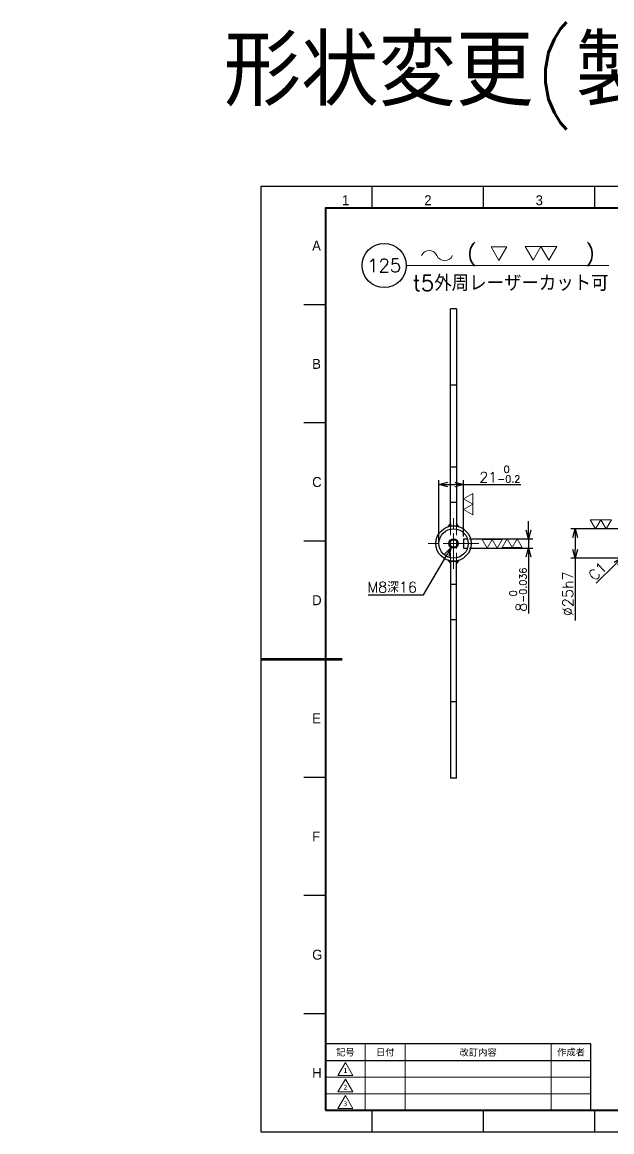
# Model space of a CAD drawing. Header units: millimetres. Extents: x 0 to 3254, y -17 to 1242.
# Drawn here: x 1797 to 2299, y 0 to 946 of the extents above; entities that cross this region are included whole.
import ezdxf
from ezdxf import colors
from ezdxf.entities.mleader import LeaderData, LeaderLine
from ezdxf.enums import TextEntityAlignment as Align
from ezdxf.math import Vec2, Vec3

# ---------------------------------------------------------------- set-up
doc = ezdxf.new("R2010")
doc.units = ezdxf.units.MM
doc.header["$LTSCALE"] = 1.2
doc.header["$PDMODE"] = 99
doc.header["$PDSIZE"] = 1
doc.linetypes.add('CENTER2', pattern=[28.575, 19.05, -3.175, 3.175, -3.175])
doc.linetypes.add('HIDDEN', pattern=[9.525, 6.35, -3.175])
for name, color, linetype, lineweight in [('04_HIDDEN', 2, 'HIDDEN', 13), ('05_CENTER', 4, 'CENTER2', 13), ('07_TEXT', 3, 'Continuous', 13), ('08_DIM', 3, 'Continuous', 13), ('99_図枠', 7, 'Continuous', 40)]:
    doc.layers.add(name, color=color, linetype=linetype, lineweight=lineweight)
doc.styles.add('KSS_TXT', font='txt.shx', dxfattribs={"bigfont": 'extfont2.shx'})
doc.styles.add('MS_G', font='MS Gothic.ttf')
doc.styles.get("Standard").update_dxf_attribs({"font": 'txt.shx', "bigfont": 'extfont2.shx'})
doc.styles.add('表題用', font='MS PGothic.ttf')
doc.dimstyles.new('KSS_DIM', dxfattribs={"dimscale": 3, "dimtxt": 3, "dimasz": 2.5, "dimexe": 1.25, "dimexo": 0.625, "dimtad": 1, "dimdsep": 46, "dimtxsty": 'KSS_TXT', "dimblk": 'OPEN30', "dimcen": 0, "dimazin": 2, "dimtfac": 0.75, "dimtmove": 0, "dimatfit": 3, "dimldrblk": 'OPEN30', "dimfxl": 1.25, "dimtolj": 1, "dimarcsym": 0})
doc.dimstyles.new('KSS_DIM$3', dxfattribs={"dimscale": 3, "dimtxt": 3, "dimasz": 2.5, "dimexe": 1.25, "dimexo": 0.625, "dimtad": 1, "dimtih": 1, "dimtoh": 1, "dimdsep": 46, "dimtxsty": 'KSS_TXT', "dimblk": 'OPEN30', "dimcen": 0, "dimazin": 2, "dimtfac": 0.75, "dimtofl": 0, "dimtmove": 0, "dimatfit": 3, "dimldrblk": 'OPEN30', "dimfxl": 1.25, "dimtolj": 1, "dimarcsym": 0})

# ---------------------------------------------------------------- blocks, each defined once
blk = doc.blocks.new('AM_BALLOON1')
at = {"transparency": 16777216}
blk.add_circle((0, 0), 5, dxfattribs=at)
blk.add_attdef('B_NUMBER', text='', height=3, dxfattribs=at).set_placement((0, 0), align=Align.MIDDLE_CENTER)
blk = doc.blocks.new('_OPEN')
at = {"color": 0, "linetype": 'ByBlock'}
for p, q in [((-1, 0.17), (0, 0)), ((0, 0), (-1, -0.17)), ((0, 0), (-1, 0))]:
    blk.add_line(p, q, dxfattribs=at)
blk = doc.blocks.new('p1ba05')
for centre, start, end in [((-2.95, 0.29), 24.2276, 155.5758), ((0, 1.62), 204.2276, 335.5758)]:
    blk.add_arc(centre, 1.62, start, end)
blk = doc.blocks.new('p1ba01')
for p, q in [((0, 0), (-1.5, 2.6)), ((-1.5, 2.6), (1.5, 2.6)), ((1.5, 2.6), (0, 0))]:
    blk.add_line(p, q)
blk = doc.blocks.new('_Open30')
at = {"color": 0, "linetype": 'ByBlock', "lineweight": -2}
for p, q in [((-1, 0.27), (0, 0)), ((0, 0), (-1, -0.27)), ((0, 0), (-1, 0))]:
    blk.add_line(p, q, dxfattribs=at)
blk = doc.blocks.new('*D175')
at = {"layer": '08_DIM', "color": 0, "lineweight": -2, "transparency": 16777216}
for p, q in [((2151.76, 503.29), (2151.76, 555.35)), ((2159.26, 551.6), (2165.26, 551.6)), ((2172.76, 507.29), (2172.76, 555.35)), ((2172.76, 551.6), (2221.51, 551.6))]:
    blk.add_line(p, q, dxfattribs=at)
at = {"layer": 'Defpoints', "color": 0, "transparency": 16777216}
for p in [(2151.76, 551.6), (2151.76, 501.41), (2172.76, 505.41)]:
    blk.add_point(p, dxfattribs=at)
at = {"layer": '08_DIM', "color": 0, "lineweight": -2, "transparency": 16777216, "xscale": 7.5, "yscale": 7.5, "zscale": 7.5, "rotation": 180}
blk.add_blockref('_Open30', (2151.76, 551.6), dxfattribs=at)
at = {"layer": '08_DIM', "color": 0, "lineweight": -2, "transparency": 16777216, "xscale": 7.5, "yscale": 7.5, "zscale": 7.5}
blk.add_blockref('_Open30', (2172.76, 551.6), dxfattribs=at)
at = {"layer": '08_DIM', "color": 0, "transparency": 16777216, "insert": (2203.64, 560.47), "char_height": 9, "attachment_point": 5, "style": 'KSS_TXT'}
blk.add_mtext('21{\\H6;\\S 0^ -0.2;}', dxfattribs=at)
blk = doc.blocks.new('*D176')
at = {"layer": '08_DIM', "color": 0, "lineweight": -2, "transparency": 16777216}
for p, q in [((2228.15, 512.91), (2228.15, 520.41)), ((2177.98, 505.41), (2231.9, 505.41)), ((2228.15, 505.41), (2228.15, 497.41)), ((2177.98, 497.41), (2231.9, 497.41)), ((2228.15, 489.91), (2228.15, 441.66))]:
    blk.add_line(p, q, dxfattribs=at)
at = {"layer": 'Defpoints', "color": 0, "transparency": 16777216}
for p in [(2176.11, 505.41), (2176.11, 497.41), (2228.15, 497.41)]:
    blk.add_point(p, dxfattribs=at)
at = {"layer": '08_DIM', "color": 0, "lineweight": -2, "transparency": 16777216, "xscale": 7.5, "yscale": 7.5, "zscale": 7.5}
for p, rotation in [((2228.15, 505.41), 270), ((2228.15, 497.41), 90)]:
    blk.add_blockref('_Open30', p, dxfattribs=dict(at, rotation=rotation))
at = {"layer": '08_DIM', "color": 0, "transparency": 16777216, "insert": (2219.27, 462.04), "char_height": 9, "attachment_point": 5, "rotation": 90, "style": 'KSS_TXT'}
blk.add_mtext('8{\\H6;\\S 0^ -0.036;}', dxfattribs=at)
blk = doc.blocks.new('*D185')
at = {"layer": '08_DIM', "color": 0, "lineweight": -2, "transparency": 16777216}
for p, q in [((2306.4, 513.91), (2264.25, 513.91)), ((2268, 506.41), (2268, 496.41)), ((2306.4, 488.91), (2264.25, 488.91)), ((2268, 488.91), (2268, 435.66))]:
    blk.add_line(p, q, dxfattribs=at)
at = {"layer": 'Defpoints', "color": 0, "transparency": 16777216}
for p in [(2308.28, 513.91), (2268, 488.91), (2308.28, 488.91)]:
    blk.add_point(p, dxfattribs=at)
at = {"layer": '08_DIM', "color": 0, "lineweight": -2, "transparency": 16777216, "xscale": 7.5, "yscale": 7.5, "zscale": 7.5}
for p, rotation in [((2268, 513.91), 90), ((2268, 488.91), 270)]:
    blk.add_blockref('_Open30', p, dxfattribs=dict(at, rotation=rotation))
at = {"layer": '08_DIM', "color": 0, "transparency": 16777216, "insert": (2261.62, 458.54), "char_height": 9, "attachment_point": 5, "rotation": 90, "style": 'KSS_TXT'}
blk.add_mtext('\\A1;%%C25h7', dxfattribs=at)
blk = doc.blocks.new('*D186')
at = {"layer": '08_DIM', "color": 0, "lineweight": -2, "transparency": 16777216}
blk.add_line((2302.48, 484.11), (2285.96, 467.59), dxfattribs=at)
at = {"layer": 'Defpoints', "color": 0, "transparency": 16777216}
for p in [(2307.78, 489.41), (2264.51, 446.15), (2264.51, 446.15)]:
    blk.add_point(p, dxfattribs=at)
at = {"layer": '08_DIM', "color": 0, "lineweight": -2, "transparency": 16777216, "xscale": 7.5, "yscale": 7.5, "zscale": 7.5, "rotation": 44.99999999979135}
blk.add_blockref('_Open30', (2307.78, 489.41), dxfattribs=at)
at = {"layer": '08_DIM', "color": 0, "transparency": 16777216, "insert": (2287.02, 477.67), "char_height": 9, "attachment_point": 5, "rotation": 45, "style": 'KSS_TXT'}
blk.add_mtext('\\A1;C1', dxfattribs=at)
blk = doc.blocks.new('p1ba02')
for p, q in [((-1.5, 2.6), (1.5, 2.6)), ((0, 0), (-1.5, 2.6)), ((1.5, 2.6), (0, 0)), ((3, 0), (1.5, 2.6)), ((1.5, 2.6), (4.5, 2.6)), ((4.5, 2.6), (3, 0))]:
    blk.add_line(p, q)
blk = doc.blocks.new('*D197')
at = {"layer": '08_DIM', "color": 0, "lineweight": -2, "transparency": 16777216}
for p, q in [((2138.68, 457.76), (2158.45, 491.49)), ((2091.51, 457.76), (2138.68, 457.76))]:
    blk.add_line(p, q, dxfattribs=at)
at = {"layer": 'Defpoints', "color": 0, "transparency": 16777216}
for p in [(2166.28, 504.87), (2162.24, 497.96)]:
    blk.add_point(p, dxfattribs=at)
at = {"layer": '08_DIM', "color": 0, "lineweight": -2, "transparency": 16777216, "xscale": 7.5, "yscale": 7.5, "zscale": 7.5, "rotation": 59.63381885747369}
blk.add_blockref('_Open30', (2162.24, 497.96), dxfattribs=at)
at = {"layer": '08_DIM', "color": 0, "transparency": 16777216, "insert": (2111.91, 464.13), "char_height": 9, "attachment_point": 5, "style": 'KSS_TXT'}
blk.add_mtext('\\A1;M8深16', dxfattribs=at)
blk = doc.blocks.new('M8Tz_2_1')
at = {"color": 0}
for radius in [4, 3.25]:
    blk.add_circle((0, 0), radius, dxfattribs=at)
at = {"layer": '05_CENTER'}
for p, q in [((6.92, 0), (-6.92, 0)), ((0, -6.92), (0, 6.92))]:
    blk.add_line(p, q, dxfattribs=at)

msp = doc.modelspace()

# ---------------------------------------------------------------- linework, layer by layer
at = {"color": 0}
for p, q in [((2166.763, 701.414), (2161.763, 701.414)), ((2161.763, 516.204), (2161.763, 701.414)), ((2166.763, 701.414), (2166.763, 516.204)), ((2166.763, 636.414), (2161.763, 636.414)), ((2166.763, 566.414), (2161.763, 566.414)), ((2166.763, 536.414), (2161.763, 536.414)), ((2161.763, 516.414), (2166.763, 516.414)), ((2172.763, 505.414), (2176.105, 505.414)), ((2172.763, 505.414), (2172.763, 497.414)), ((2172.763, 497.414), (2176.105, 497.414)), ((2161.763, 486.624), (2161.763, 301.414)), ((2161.763, 486.414), (2166.763, 486.414)), ((2166.763, 301.414), (2166.763, 486.624)), ((2166.763, 466.414), (2161.763, 466.414)), ((2166.763, 436.414), (2161.763, 436.414)), ((2166.763, 366.414), (2161.763, 366.414)), ((2166.763, 301.414), (2161.763, 301.414))]:
    msp.add_line(p, q, dxfattribs=at)
at = {"color": 3}
for points in [[(2161.763, 516.204), (2159.763, 515.723), (2161.763, 518.414), (2161.763, 518.414)], [(2166.763, 516.204), (2168.763, 515.723), (2166.763, 518.414), (2166.763, 518.414)], [(2161.763, 486.624), (2159.763, 487.105), (2161.763, 484.414), (2161.763, 484.414)], [(2166.763, 486.624), (2168.763, 487.105), (2166.763, 484.414), (2166.763, 484.414)]]:
    msp.add_lwpolyline(points, close=True, dxfattribs=at)
at = {"color": 0}
for radius in [15, 12.5]:
    msp.add_circle((2164.263, 501.414), radius, dxfattribs=at)
at = {"layer": '04_HIDDEN'}
for p, q in [((2161.763, 516.204), (2161.763, 486.624)), ((2166.763, 516.204), (2166.763, 486.624))]:
    msp.add_line(p, q, dxfattribs=at)
at = {"layer": '05_CENTER'}
for p, q in [((2164.263, 479.744), (2164.263, 523.084)), ((2185.933, 501.414), (2142.593, 501.414))]:
    msp.add_line(p, q, dxfattribs=at)
at = {"layer": '08_DIM'}
msp.add_line((2123.907, 738.354), (2296.594, 738.354), dxfattribs=at)
at = {"layer": '99_図枠', "lineweight": 25}
for p, q in [((2094.941, 787.174), (2094.941, 805.56)), ((2189.882, 787.174), (2189.882, 805.56)), ((2284.823, 787.174), (2284.823, 805.56)), ((2055.101, 704.855), (2036.715, 704.855)), ((2055.101, 604.149), (2036.715, 604.149)), ((2055.101, 503.444), (2036.715, 503.444)), ((2055.101, 302.034), (2036.715, 302.034)), ((2055.101, 201.328), (2036.715, 201.328)), ((2055.101, 100.623), (2036.715, 100.623)), ((2055.101, 60.732), (2281.386, 60.732)), ((2094.941, 0), (2094.941, 18.304)), ((2189.882, 0), (2189.882, 18.304)), ((2284.823, 0), (2284.823, 18.304))]:
    msp.add_line(p, q, dxfattribs=at)
at = {"layer": '99_図枠', "lineweight": 53}
msp.add_line((2000, 402.739), (2069.243, 402.739), dxfattribs=at)
at = {"layer": '99_図枠', "lineweight": 13}
for p, q in [((2089.043, 18.304), (2089.043, 74.875)), ((2122.986, 18.304), (2122.986, 74.875)), ((2247.443, 18.304), (2247.443, 74.875)), ((2055.101, 46.589), (2281.386, 46.589)), ((2055.101, 32.446), (2281.386, 32.446))]:
    msp.add_line(p, q, dxfattribs=at)
at = {"layer": '99_図枠'}
msp.add_lwpolyline([(2055.101, 18.304), (3120.906, 18.304), (3120.906, 787.174), (2055.101, 787.174)], close=True, dxfattribs=at)
at = {"layer": '99_図枠', "lineweight": 25}
msp.add_lwpolyline([(2055.101, 18.304), (2281.386, 18.304), (2281.386, 74.875), (2055.101, 74.875)], close=True, dxfattribs=at)
at = {"layer": '99_図枠', "lineweight": 13}
for points in [[(2065.708, 48.091), (2072.072, 59.115), (2078.436, 48.091), (2065.708, 48.091)], [(2065.708, 33.948), (2072.072, 44.972), (2078.436, 33.948), (2065.708, 33.948)], [(2065.708, 19.806), (2072.072, 30.829), (2078.436, 19.806), (2065.708, 19.806)]]:
    msp.add_lwpolyline(points, dxfattribs=at)
at = {"layer": 'Defpoints'}
msp.add_lwpolyline([(2000, 0), (3139.292, 0), (3139.292, 805.56), (2000, 805.56)], close=True, dxfattribs=at)

# ---------------------------------------------------------------- block references
msp.add_blockref('M8Tz_2_1', (2164.263, 501.414))
at = {"layer": '08_DIM'}
for name, p, xscale, yscale, zscale in [('p1ba05', (2156.777, 742.457), 4.5, 4.5, 4.5), ('p1ba01', (2202.939, 742.63), 4.5, 4.5, 4.5), ('p1ba02', (2232.027, 742.798), 4.5, 4.5, 4.5), ('p1ba02', (2285.325, 513.914), 3, 3, 3), ('p1ba02', (2192.999, 497.414), 2.8, 2.8, 2.8)]:
    msp.add_blockref(name, p, dxfattribs=dict(at, xscale=xscale, yscale=yscale, zscale=zscale))
for p, xscale, yscale, zscale, rotation in [((2172.763, 539.421), 3, 3, 3, 270), ((2218.431, 505.414), 2.8, 2.8, 2.8, 180)]:
    msp.add_blockref('p1ba02', p, dxfattribs=dict(at, xscale=xscale, yscale=yscale, zscale=zscale, rotation=rotation))

# ---------------------------------------------------------------- texts
at = {"layer": '07_TEXT', "style": 'KSS_TXT'}
msp.add_text('( \u3000\u3000 \u3000  )', height=13.5, dxfattribs=at).set_placement((2175.926, 742.291))
at = {"layer": '08_DIM', "style": 'KSS_TXT'}
for s, height, p in [('形状変更(製作個数変更なし)(25.04.16)', 60, (1968.349, 874.285)), ('t5外周レーザーカット可', 13.5, (2129.37, 716.619))]:
    msp.add_text(s, height=height, dxfattribs=at).set_placement(p)
at = {"layer": '99_図枠', "lineweight": 13, "style": '表題用'}
for s, p in [('1', (2072.248, 787.174)), ('2', (2142.411, 787.174)), ('3', (2237.352, 787.174))]:
    msp.add_text(s, height=8.486, dxfattribs=at).set_placement(p, align=Align.BOTTOM_CENTER)
for s, p in [('A', (2043.786, 755.207)), ('B', (2043.786, 654.502)), ('C', (2043.786, 553.797)), ('D', (2043.786, 453.092)), ('E', (2043.786, 352.386)), ('F', (2043.786, 251.681)), ('G', (2043.786, 150.976)), ('H', (2043.786, 50.27))]:
    msp.add_text(s, height=8.486, dxfattribs=at).set_placement(p, align=Align.MIDDLE_LEFT)
at = {"layer": '99_図枠', "style": '表題用'}
for s, p in [('記号', (2072.072, 67.804)), ('日付', (2106.015, 67.804)), ('作成者', (2264.415, 67.804))]:
    msp.add_text(s, height=5.6571, dxfattribs=at).set_placement(p, align=Align.MIDDLE_CENTER)
msp.add_text('改訂内容', height=5.6571, dxfattribs=at).set_placement((2185.215, 67.804), align=Align.MIDDLE)
at = {"layer": '99_図枠', "lineweight": 13, "style": 'MS_G'}
for s, p in [('1', (2072.072, 52.246)), ('2', (2072.072, 38.104)), ('3', (2072.072, 23.961))]:
    msp.add_text(s, height=4.243, dxfattribs=at).set_placement(p, align=Align.MIDDLE)

# ---------------------------------------------------------------- dimensions: what is measured, and where the dimension line sits
at = {"layer": '08_DIM'}
dim = msp.add_linear_dim(base=(2151.763, 551.599), p1=(2172.763, 505.414), p2=(2151.763, 501.414), dimstyle='KSS_DIM', override={"dimtol": 1, "dimtm": 0.2, "dimtfac": 0.666667, "dimtdec": 3, "dimtolj": 0, "dimarcsym": 1}, dxfattribs=at)
dim.commit()
dim.dimension.update_dxf_attribs({"geometry": '*D175', "text_midpoint": (2203.638, 551.599), "dimtype": 160})
dim = msp.add_linear_dim(base=(2228.147, 497.414), p1=(2176.105, 505.414), p2=(2176.105, 497.414), angle=270, dimstyle='KSS_DIM', override={"dimpost": '', "dimtol": 1, "dimlim": 0, "dimtp": 0, "dimtm": 0.036, "dimtfac": 0.666667, "dimtdec": 3, "dimtolj": 0, "dimtzin": 8, "dimarcsym": 1}, dxfattribs=at)
dim.commit()
dim.dimension.update_dxf_attribs({"geometry": '*D176', "text_midpoint": (2219.272, 462.039)})
dim = msp.add_linear_dim(base=(2267.997, 488.914), p1=(2308.279, 513.914), p2=(2308.279, 488.914), angle=270, text='%%C<>h7', dimstyle='KSS_DIM', override={"dimarcsym": 1}, dxfattribs=at)
dim.commit()
dim.dimension.update_dxf_attribs({"geometry": '*D185', "text_midpoint": (2261.622, 458.539)})
dim = msp.add_diameter_dim_2p(p1=(2166.285, 504.866), p2=(2162.241, 497.963), text='M<>深16', dimstyle='KSS_DIM$3', override={"dimpost": '<>', "dimtix": 1}, dxfattribs=at)
dim.commit()
dim.dimension.update_dxf_attribs({"geometry": '*D197', "text_midpoint": (2111.909, 457.757), "dimtype": 163})
dim = msp.add_linear_dim(base=(2264.511, 446.147), p1=(2307.779, 489.414), p2=(2264.511, 446.147), angle=225, text='C1', dimstyle='KSS_DIM', override={"dimse1": 1, "dimse2": 1, "dimsd2": 1, "dimarcsym": 1}, dxfattribs=at)
dim.commit()
dim.dimension.update_dxf_attribs({"geometry": '*D186', "text_midpoint": (2291.526, 473.161), "dimtype": 161})

# ---------------------------------------------------------------- leaders
ml = msp.add_multileader_block('Standard', dxfattribs=at)
ml.set_content('AM_BALLOON1', color=256, scale=3.75)
ml.set_attribute('B_NUMBER', '125', width=0)
ml.set_leader_properties(color=256, linetype='ByLayer', lineweight=-1)
ml.set_arrow_properties(name='OPEN')
ml.build(insert=Vec2(0, 0))
ml.multileader.update_dxf_attribs({"leader_type": 0, "has_dogleg": 0, "text_right_attachment_type": 6, "dogleg_length": 0, "arrow_head_size": 7.5, "scale": 2.5, "block_connection_type": 1})
ctx = ml.context
ctx.base_point, ctx.scale, ctx.char_height, ctx.arrow_head_size, ctx.landing_gap_size, ctx.plane_origin = Vec3(2105.135, 738.369), 2.5, 15, 7.5, 7.5, Vec3(2105.135, 738.369)
ctx.right_attachment, ctx.attachment_type = 6, 1
notes = []
notes.append((ctx, [(0, (0, 0, 0), (0, 0), (1, 0), 1, [])]))
ctx.block.insert = Vec3(2105.135, 738.369)
for ctx, leaders in notes:
    for number, flags, end, landing, length, lines in leaders:
        leader = LeaderData()
        leader.index, (leader.has_last_leader_line, leader.has_dogleg_vector, leader.attachment_direction) = number, flags
        leader.last_leader_point, leader.dogleg_vector, leader.dogleg_length = Vec3(end), Vec3(landing), length
        for number, points, colour, breaks in lines:
            line = LeaderLine()
            line.index, line.vertices, line.color, line.breaks = number, Vec3.list(points), colors.encode_raw_color(colour), breaks
            leader.lines.append(line)
        ctx.leaders.append(leader)

doc.saveas('drawing.dxf')
